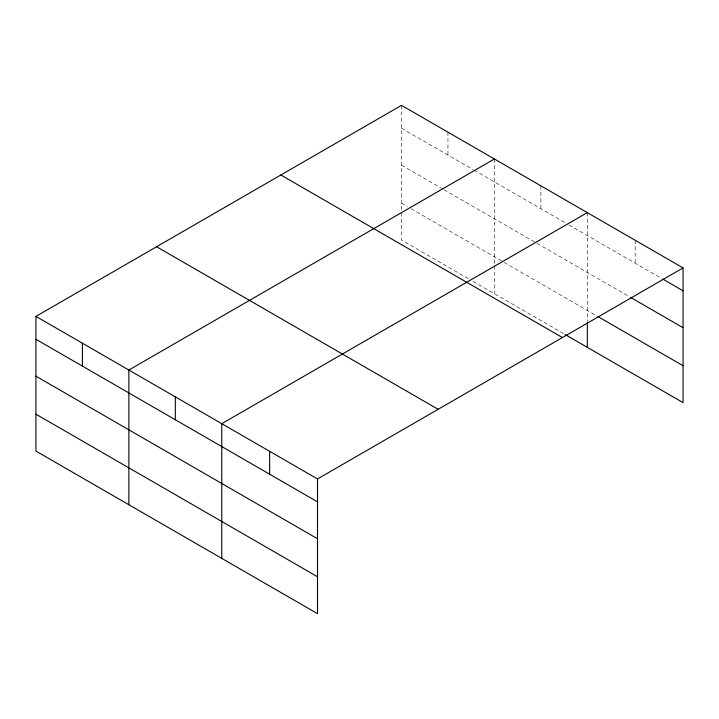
<?xml version="1.0" encoding="UTF-8"?>
<svg xmlns="http://www.w3.org/2000/svg" width="719" height="719" viewBox="0 0 719 719"><rect width="100%" height="100%" fill="white"/><g stroke="black" fill="none" stroke-linecap="round" stroke-linejoin="round"><path stroke-width="0.54" stroke-dasharray="3.6 2.7" d="M401.49 128.252L473.111 169.603M474.082 170.16L565.062 222.683M568.927 224.921L661.992 278.648M401.49 165.145L443.111 189.169M444.072 189.735L536.023 242.815M536.994 243.373L629.44 296.749M401.49 203.153L407.296 206.506M411.169 208.744L503.111 261.833M504.082 262.39L596.896 315.974M468.276 278.613L401.49 240.056L401.49 212.105M473.111 281.399L564.091 333.931M635.183 240.272L635.183 263.172M587.315 212.635L587.315 321.627M540.859 185.817L540.859 208.717M494.402 158.989L494.402 264.628M494.402 265.742L494.402 293.694M447.946 132.17L447.946 155.07M401.49 105.351L401.49 210.982"/><path stroke-width="1.08" d="M683.05 267.908L401.49 105.351L35.95 316.387L35.95 451.092L317.51 613.649L317.51 478.944L683.05 267.908L683.05 402.613L565.062 334.488M494.402 158.989L128.863 370.033L128.863 504.738M587.315 212.635L221.776 423.68L221.776 558.384M662.945 279.197L683.05 290.809M630.401 297.307L683.05 327.702M597.849 316.522L683.05 365.71M280.859 174.996L562.42 337.553M156.58 246.743L438.141 409.3M35.95 316.387L317.51 478.944M35.95 339.296L317.51 501.853M35.95 376.19L317.51 538.747M35.95 414.198L317.51 576.755M587.315 322.741L587.315 347.34M269.643 451.316L269.643 474.216M175.319 396.861L175.319 419.761M82.406 343.215L82.406 366.115"/></g></svg>
